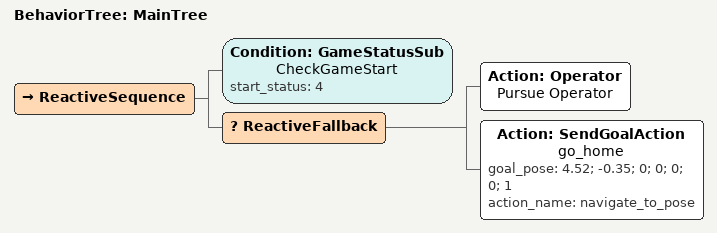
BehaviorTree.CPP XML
<root main_tree_to_execute="MainTree">
  <BehaviorTree ID="MainTree">
    <ReactiveSequence>
      <!-- 0. 等待电控发起"比赛开始"信号 (start_status = 4) -->
      <Condition ID="GameStatusSub" name="CheckGameStart" start_status="4"/>

      <!--  主决策逻辑 -->
      <ReactiveFallback>
        <!-- 优先级1: 前往操作手要求位置-->
         <Action ID="Operator" name="Pursue Operator"/>

        <!-- 优先级2: 补给逻辑：需要补给 -> 前往补给点 -->

        <!-- 优先级3: 前往雷达标定敌方位置-->

        <!-- 优先级4: 攻击slope（需状态OK+敌方存活） -->

        <!-- 优先级7: 半场协防-->

        <!-- 优先级8: 保底回基地 -->
        <Action ID="SendGoalAction" name="go_home"
               goal_pose="4.52; -0.35; 0; 0; 0; 0; 1"
               action_name="navigate_to_pose"/>
      </ReactiveFallback>
    </ReactiveSequence>
  </BehaviorTree>
</root>
